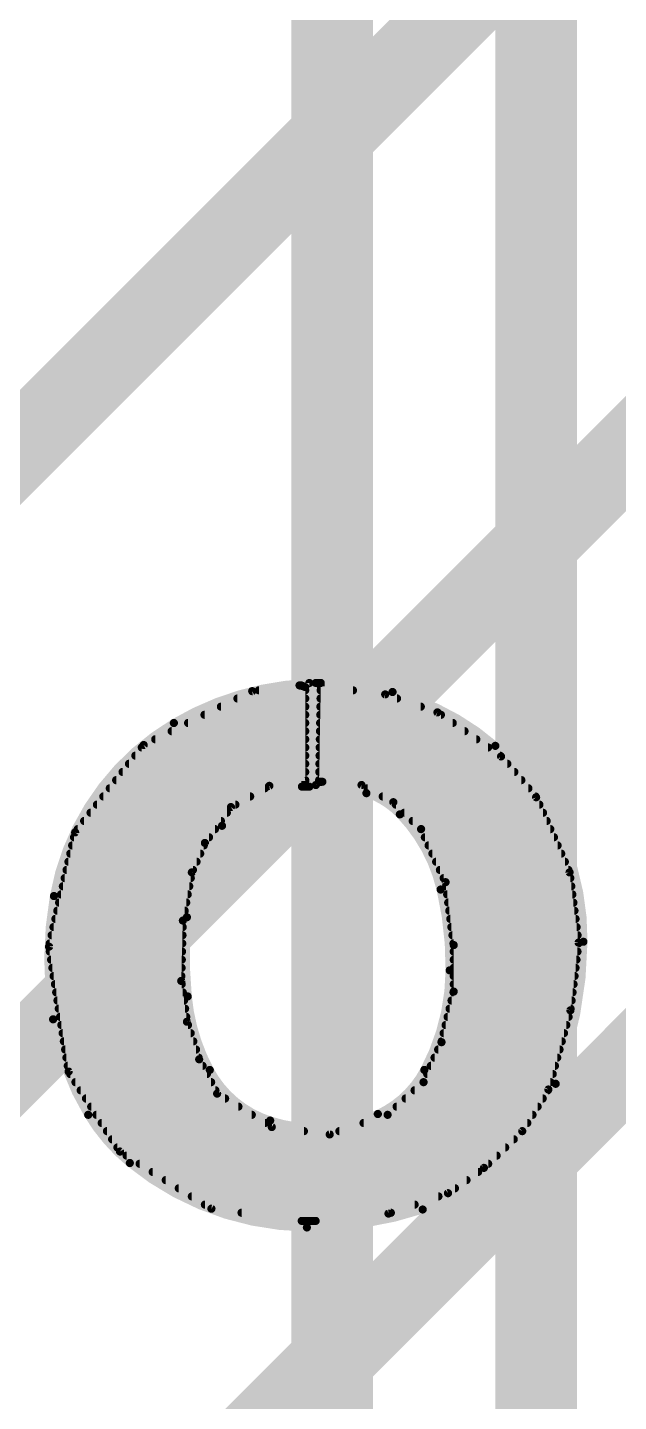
# Model space of a CAD drawing. Extents: x -28 to 79, y -1 to 63.
# Drawn here: x 39.564 to 41.405, y 23.873 to 28.148 of the extents above; entities that cross this region are included whole.
import ezdxf

# ---------------------------------------------------------------- set-up
doc = ezdxf.new("R2010")
doc.units = 0
for name, color, linetype in [('1', 12, 'CONTINUOUS'), ('16', 132, 'CONTINUOUS'), ('21', 41, 'CONTINUOUS')]:
    doc.layers.add(name, color=color, linetype=linetype)

msp = doc.modelspace()

# ---------------------------------------------------------------- linework, layer by layer
at = {"layer": '1', "const_width": 0.254}
for points in [[(41.148, 23.241), (41.148, 49.022)], [(40.513, 23.368), (40.513, 32.258)]]:
    msp.add_lwpolyline(points, dxfattribs=at)
at = {"layer": '16', "const_width": 0.254}
for points in [[(34.671, 20.066), (46.355, 31.75)], [(39.37, 26.67), (43.307, 30.607)], [(35.56, 19.05), (46.99, 30.48)]]:
    msp.add_lwpolyline(points, dxfattribs=at)
at = {"layer": '21', "const_width": 0.0254}
for points in [[(39.9263, 25.9156), (40.2641, 26.0833)], [(40.2641, 26.0833), (40.4114, 26.101)], [(40.2849, 26.0858), (40.4292, 26.0858)], [(40.4114, 26.101), (40.4165, 26.101)], [(40.4165, 26.101), (40.4292, 26.096)], [(40.4292, 26.096), (40.4292, 25.8039)], [(40.4419, 26.1087), (40.4419, 25.7861)], [(40.4622, 25.7912), (40.4622, 26.1087)], [(40.4622, 26.1087), (40.4774, 26.1087)], [(40.4724, 25.8013), (40.4774, 26.0985)], [(40.4772, 26.0858), (40.5778, 26.0858)], [(40.4774, 26.0985), (40.6781, 26.0731)], [(40.6781, 26.0731), (40.8407, 26.0172)], [(40.1668, 26.035), (40.4292, 26.035)], [(40.218, 26.0604), (40.4292, 26.0604)], [(40.4763, 26.035), (40.7889, 26.035)], [(40.4768, 26.0604), (40.715, 26.0604)], [(40.0645, 25.9842), (40.4292, 25.9842)], [(40.1156, 26.0096), (40.4292, 26.0096)], [(40.4755, 25.9842), (40.8884, 25.9842)], [(40.4759, 26.0096), (40.8517, 26.0096)], [(40.8407, 26.0172), (41.0388, 25.8801)], [(40.0133, 25.9588), (40.4292, 25.9588)], [(40.475, 25.9588), (40.9251, 25.9588)], [(39.7129, 25.6438), (39.9263, 25.9156)], [(39.9203, 25.908), (40.4292, 25.908)], [(39.9622, 25.9334), (40.4292, 25.9334)], [(40.4742, 25.908), (40.9985, 25.908)], [(40.4746, 25.9334), (40.9618, 25.9334)], [(39.8804, 25.8572), (40.4292, 25.8572)], [(39.9004, 25.8826), (40.4292, 25.8826)], [(40.4733, 25.8572), (41.0585, 25.8572)], [(40.4738, 25.8826), (41.0352, 25.8826)], [(41.0388, 25.8801), (41.148, 25.7531)], [(39.8605, 25.8318), (40.4292, 25.8318)], [(40.4729, 25.8318), (41.0803, 25.8318)], [(39.8206, 25.781), (40.3037, 25.781)], [(39.8406, 25.8064), (40.4292, 25.8064)], [(40.3174, 25.7886), (40.198, 25.7226)], [(40.4292, 25.8039), (40.3174, 25.7886)], [(40.4419, 25.7861), (40.419, 25.7861)], [(40.4825, 25.8013), (40.4724, 25.8013)], [(40.4725, 25.8064), (41.1022, 25.8064)], [(40.6044, 25.7912), (40.4825, 25.8013)], [(40.7035, 25.7378), (40.6044, 25.7912)], [(40.6233, 25.781), (41.124, 25.781)], [(39.7807, 25.7302), (40.2118, 25.7302)], [(39.8007, 25.7556), (40.2577, 25.7556)], [(40.6705, 25.7556), (41.1459, 25.7556)], [(40.7899, 25.654), (40.7035, 25.7378)], [(40.7113, 25.7302), (41.1582, 25.7302)], [(41.148, 25.7531), (41.2521, 25.5194)], [(39.7608, 25.7048), (40.1851, 25.7048)], [(40.198, 25.7226), (40.1168, 25.6108)], [(40.7375, 25.7048), (41.1695, 25.7048)], [(39.6316, 25.2882), (39.7129, 25.6438)], [(39.7209, 25.654), (40.1482, 25.654)], [(39.7409, 25.6794), (40.1666, 25.6794)], [(40.7637, 25.6794), (41.1808, 25.6794)], [(40.8661, 25.4889), (40.7899, 25.654)], [(40.7899, 25.654), (41.1921, 25.654)], [(39.7036, 25.6032), (40.1134, 25.6032)], [(39.7094, 25.6286), (40.1297, 25.6286)], [(40.1168, 25.6108), (40.0761, 25.5194)], [(40.8016, 25.6286), (41.2035, 25.6286)], [(40.8133, 25.6032), (41.2148, 25.6032)], [(39.6978, 25.5778), (40.1021, 25.5778)], [(40.8251, 25.5778), (41.2261, 25.5778)], [(39.6862, 25.527), (40.0795, 25.527)], [(39.692, 25.5524), (40.0908, 25.5524)], [(40.0761, 25.5194), (40.0482, 25.3695)], [(40.8368, 25.5524), (41.2374, 25.5524)], [(40.8485, 25.527), (41.2487, 25.527)], [(41.2521, 25.5194), (41.2801, 25.3009)], [(39.6746, 25.4762), (40.0681, 25.4762)], [(39.6804, 25.5016), (40.0728, 25.5016)], [(40.8602, 25.5016), (41.2544, 25.5016)], [(40.8915, 25.2933), (40.8661, 25.4889)], [(40.8678, 25.4762), (41.2576, 25.4762)], [(39.6688, 25.4508), (40.0633, 25.4508)], [(40.8711, 25.4508), (41.2609, 25.4508)], [(39.6572, 25.4), (40.0539, 25.4)], [(39.663, 25.4254), (40.0586, 25.4254)], [(40.8743, 25.4254), (41.2641, 25.4254)], [(40.8776, 25.4), (41.2674, 25.4)], [(39.6455, 25.3492), (40.0477, 25.3492)], [(39.6514, 25.3746), (40.0492, 25.3746)], [(40.0482, 25.3695), (40.0431, 25.1816)], [(40.8809, 25.3746), (41.2707, 25.3746)], [(40.8842, 25.3492), (41.2739, 25.3492)], [(39.6339, 25.2984), (40.0463, 25.2984)], [(39.6397, 25.3238), (40.047, 25.3238)], [(40.8875, 25.3238), (41.2772, 25.3238)], [(40.8908, 25.2984), (41.2798, 25.2984)], [(41.2801, 25.3009), (41.2547, 25.0901)], [(39.6926, 24.8996), (39.6316, 25.2882)], [(39.634, 25.273), (40.0456, 25.273)], [(40.8915, 25.1485), (40.8915, 25.2933)], [(40.8915, 25.273), (41.2767, 25.273)], [(39.638, 25.2476), (40.0449, 25.2476)], [(39.642, 25.2222), (40.0442, 25.2222)], [(40.8915, 25.2476), (41.2737, 25.2476)], [(40.8915, 25.2222), (41.2706, 25.2222)], [(39.6459, 25.1968), (40.0435, 25.1968)], [(39.6499, 25.1714), (40.0445, 25.1714)], [(40.0431, 25.1816), (40.0609, 25.0546)], [(40.8915, 25.1968), (41.2676, 25.1968)], [(40.8915, 25.1714), (41.2645, 25.1714)], [(39.6539, 25.146), (40.0481, 25.146)], [(40.8534, 24.9911), (40.8915, 25.1485)], [(40.8909, 25.146), (41.2614, 25.146)], [(39.6579, 25.1206), (40.0516, 25.1206)], [(39.6619, 25.0952), (40.0552, 25.0952)], [(40.8786, 25.0952), (41.2553, 25.0952)], [(40.8847, 25.1206), (41.2584, 25.1206)], [(41.2547, 25.0901), (41.1861, 24.8437)], [(39.6659, 25.0698), (40.0588, 25.0698)], [(39.6699, 25.0444), (40.0642, 25.0444)], [(40.0609, 25.0546), (40.099, 24.9377)], [(40.8663, 25.0444), (41.242, 25.0444)], [(40.8725, 25.0698), (41.2491, 25.0698)], [(39.6739, 25.019), (40.0725, 25.019)], [(40.8602, 25.019), (41.2349, 25.019)], [(39.6778, 24.9936), (40.0808, 24.9936)], [(39.6818, 24.9682), (40.0891, 24.9682)], [(40.7975, 24.8666), (40.8534, 24.9911)], [(40.8431, 24.9682), (41.2208, 24.9682)], [(40.854, 24.9936), (41.2278, 24.9936)], [(39.6858, 24.9428), (40.0973, 24.9428)], [(39.6898, 24.9174), (40.1096, 24.9174)], [(40.099, 24.9377), (40.1549, 24.831)], [(40.8203, 24.9174), (41.2066, 24.9174)], [(40.8317, 24.9428), (41.2137, 24.9428)], [(39.8526, 24.6507), (39.6926, 24.8996)], [(39.6975, 24.892), (40.1229, 24.892)], [(40.8089, 24.892), (41.1996, 24.892)], [(39.7138, 24.8666), (40.1362, 24.8666)], [(39.7301, 24.8412), (40.1496, 24.8412)], [(40.1549, 24.831), (40.325, 24.7269)], [(40.6857, 24.765), (40.7975, 24.8666)], [(40.7696, 24.8412), (41.1845, 24.8412)], [(40.7975, 24.8666), (41.1925, 24.8666)], [(41.1861, 24.8437), (41.1048, 24.7142)], [(39.7465, 24.8158), (40.1797, 24.8158)], [(39.7628, 24.7904), (40.2212, 24.7904)], [(40.7137, 24.7904), (41.1526, 24.7904)], [(40.7416, 24.8158), (41.1686, 24.8158)], [(39.7791, 24.765), (40.2627, 24.765)], [(40.5054, 24.704), (40.6857, 24.765)], [(40.6857, 24.765), (41.1367, 24.765)], [(39.7955, 24.7396), (40.3042, 24.7396)], [(39.8118, 24.7142), (40.425, 24.7142)], [(40.325, 24.7269), (40.5054, 24.704)], [(40.5355, 24.7142), (41.1048, 24.7142)], [(40.6106, 24.7396), (41.1207, 24.7396)], [(41.1048, 24.7142), (40.9854, 24.5999)], [(39.8281, 24.6888), (41.0783, 24.6888)], [(39.8444, 24.6634), (41.0517, 24.6634)], [(40.1371, 24.4729), (39.8526, 24.6507)], [(39.8729, 24.638), (41.0252, 24.638)], [(39.9136, 24.6126), (40.9987, 24.6126)], [(39.9542, 24.5872), (40.9674, 24.5872)], [(40.9854, 24.5999), (40.8737, 24.5212)], [(39.9948, 24.5618), (40.9313, 24.5618)], [(40.0355, 24.5364), (40.8953, 24.5364)], [(40.0761, 24.511), (40.8439, 24.511)], [(40.1168, 24.4856), (40.7698, 24.4856)], [(40.8737, 24.5212), (40.6883, 24.4577)], [(40.4368, 24.4323), (40.1371, 24.4729)], [(40.2309, 24.4602), (40.6956, 24.4602)], [(40.6883, 24.4577), (40.4368, 24.4323)], [(40.4183, 24.4348), (40.4616, 24.4348)]]:
    msp.add_lwpolyline(points, dxfattribs=at)
at = {"layer": '21'}
for points, const_width in [([(40.4419, 26.1087, 0.1246), (40.0202, 25.9842)], 0.0254), ([(40.2633, 26.0896, 1), (40.2649, 26.077)], 0.0127), ([(40.2669, 26.0776, 1), (40.2613, 26.089)], 0.0127), ([(40.2849, 26.0922, 1), (40.2849, 26.0795)], 0.0127), ([(40.4114, 26.1074, 1), (40.4114, 26.0947)], 0.0127), ([(40.4188, 26.1069, 1), (40.4142, 26.0951)], 0.0127), ([(40.4122, 26.0947, 1), (40.4106, 26.1073)], 0.0127), ([(40.4165, 26.0947, 1), (40.4165, 26.1074)], 0.0127), ([(40.4355, 26.096, 1), (40.4229, 26.096)], 0.0127), ([(40.4269, 26.0901, 1), (40.4315, 26.1019)], 0.0127), ([(40.4292, 26.0795, 1), (40.4292, 26.0922)], 0.0127), ([(40.4483, 26.1087, 1), (40.4356, 26.1087)], 0.0127), ([(40.4421, 26.1024, 1), (40.4417, 26.115)], 0.0127), ([(40.4622, 26.1151, 1), (40.4622, 26.1024)], 0.0127), ([(40.4686, 26.1087, 1), (40.4559, 26.1087)], 0.0127), ([(40.4772, 26.0922, 1), (40.4772, 26.0795)], 0.0127), ([(40.4774, 26.1151, 1), (40.4774, 26.1024)], 0.0127), ([(40.701, 26.0807, 0.0624), (40.4774, 26.1087)], 0.0254), ([(40.4782, 26.1048, 1), (40.4766, 26.0922)], 0.0127), ([(40.4837, 26.0984, 1), (40.4711, 26.0986)], 0.0127), ([(40.4774, 26.1024, 1), (40.4774, 26.1151)], 0.0127), ([(40.5778, 26.0795, 1), (40.5778, 26.0922)], 0.0127), ([(40.6802, 26.0791, 1), (40.676, 26.0671)], 0.0127), ([(40.6773, 26.0668, 1), (40.6789, 26.0794)], 0.0127), ([(40.7026, 26.0869, 1), (40.6994, 26.0745)], 0.0127), ([(41.021, 25.9131, 0.1172), (40.701, 26.0807)], 0.0254), ([(40.6994, 26.0745, 1), (40.7026, 26.0869)], 0.0127), ([(40.1668, 26.0414, 1), (40.1668, 26.0286)], 0.0127), ([(40.218, 26.0668, 1), (40.218, 26.0541)], 0.0127), ([(40.4292, 26.0541, 1), (40.4292, 26.0668)], 0.0127), ([(40.4292, 26.0286, 1), (40.4292, 26.0414)], 0.0127), ([(40.4763, 26.0414, 1), (40.4763, 26.0286)], 0.0127), ([(40.4768, 26.0668, 1), (40.4768, 26.0541)], 0.0127), ([(40.715, 26.0541, 1), (40.715, 26.0668)], 0.0127), ([(40.7889, 26.0286, 1), (40.7889, 26.0414)], 0.0127), ([(40.0202, 25.9842, 0.2183), (39.6469, 25.4457)], 0.0254), ([(40.017, 25.9897, 1), (40.0234, 25.9787)], 0.0127), ([(40.0234, 25.9787, 1), (40.017, 25.9897)], 0.0127), ([(40.0645, 25.9906, 1), (40.0645, 25.9779)], 0.0127), ([(40.1156, 26.016, 1), (40.1156, 26.0033)], 0.0127), ([(40.4292, 26.0033, 1), (40.4292, 26.016)], 0.0127), ([(40.4292, 25.9779, 1), (40.4292, 25.9906)], 0.0127), ([(40.4755, 25.9906, 1), (40.4755, 25.9779)], 0.0127), ([(40.4759, 26.016, 1), (40.4759, 26.0033)], 0.0127), ([(40.8443, 26.0224, 1), (40.8371, 26.012)], 0.0127), ([(40.8386, 26.0112, 1), (40.8428, 26.0232)], 0.0127), ([(40.8517, 26.0033, 1), (40.8517, 26.016)], 0.0127), ([(40.8884, 25.9779, 1), (40.8884, 25.9906)], 0.0127), ([(40.0133, 25.9652, 1), (40.0133, 25.9524)], 0.0127), ([(40.4292, 25.9524, 1), (40.4292, 25.9652)], 0.0127), ([(40.475, 25.9652, 1), (40.475, 25.9524)], 0.0127), ([(40.9251, 25.9524, 1), (40.9251, 25.9652)], 0.0127), ([(39.9203, 25.9144, 1), (39.9203, 25.9017)], 0.0127), ([(39.9235, 25.9213, 1), (39.9291, 25.9099)], 0.0127), ([(39.9313, 25.9117, 1), (39.9213, 25.9195)], 0.0127), ([(39.9622, 25.9398, 1), (39.9622, 25.9271)], 0.0127), ([(40.4292, 25.9271, 1), (40.4292, 25.9398)], 0.0127), ([(40.4292, 25.9017, 1), (40.4292, 25.9144)], 0.0127), ([(40.4742, 25.9144, 1), (40.4742, 25.9017)], 0.0127), ([(40.4746, 25.9398, 1), (40.4746, 25.9271)], 0.0127), ([(40.9618, 25.9271, 1), (40.9618, 25.9398)], 0.0127), ([(40.9985, 25.9017, 1), (40.9985, 25.9144)], 0.0127), ([(41.2953, 25.3035, 0.2195), (41.021, 25.9131)], 0.0254), ([(41.0252, 25.9179, 1), (41.0168, 25.9083)], 0.0127), ([(41.0168, 25.9083, 1), (41.0252, 25.9179)], 0.0127), ([(39.8804, 25.8636, 1), (39.8804, 25.8509)], 0.0127), ([(39.9004, 25.889, 1), (39.9004, 25.8762)], 0.0127), ([(40.4292, 25.8762, 1), (40.4292, 25.889)], 0.0127), ([(40.4292, 25.8509, 1), (40.4292, 25.8636)], 0.0127), ([(40.4733, 25.8636, 1), (40.4733, 25.8509)], 0.0127), ([(40.4738, 25.889, 1), (40.4738, 25.8762)], 0.0127), ([(41.0436, 25.8842, 1), (41.034, 25.876)], 0.0127), ([(41.0352, 25.8762, 1), (41.0352, 25.889)], 0.0127), ([(41.0352, 25.8749, 1), (41.0424, 25.8853)], 0.0127), ([(41.0585, 25.8509, 1), (41.0585, 25.8636)], 0.0127), ([(39.8605, 25.8382, 1), (39.8605, 25.8255)], 0.0127), ([(40.4292, 25.8255, 1), (40.4292, 25.8382)], 0.0127), ([(40.4729, 25.8382, 1), (40.4729, 25.8255)], 0.0127), ([(41.0803, 25.8255, 1), (41.0803, 25.8382)], 0.0127), ([(39.8206, 25.7874, 1), (39.8206, 25.7747)], 0.0127), ([(39.8406, 25.8128, 1), (39.8406, 25.8)], 0.0127), ([(40.419, 25.7861, 0.2316), (40.1701, 25.6642)], 0.0254), ([(40.3037, 25.7747, 1), (40.3037, 25.7874)], 0.0127), ([(40.3165, 25.7949, 1), (40.3183, 25.7823)], 0.0127), ([(40.3205, 25.783, 1), (40.3143, 25.7942)], 0.0127), ([(40.419, 25.7925, 1), (40.419, 25.7797)], 0.0127), ([(40.419, 25.7798, 1), (40.419, 25.7924)], 0.0127), ([(40.4229, 25.8039, 1), (40.4355, 25.8039)], 0.0127), ([(40.4301, 25.7976, 1), (40.4283, 25.8102)], 0.0127), ([(40.4292, 25.8, 1), (40.4292, 25.8128)], 0.0127), ([(40.4356, 25.7861, 1), (40.4483, 25.7861)], 0.0127), ([(40.4419, 25.7797, 1), (40.4419, 25.7925)], 0.0127), ([(40.6197, 25.7658, 0.0828), (40.4622, 25.7912)], 0.0254), ([(40.4622, 25.7975, 1), (40.4622, 25.7849)], 0.0127), ([(40.4559, 25.7912, 1), (40.4686, 25.7912)], 0.0127), ([(40.4725, 25.8128, 1), (40.4725, 25.8)], 0.0127), ([(40.4724, 25.8077, 1), (40.4724, 25.795)], 0.0127), ([(40.4661, 25.8014, 1), (40.4787, 25.8012)], 0.0127), ([(40.483, 25.8076, 1), (40.482, 25.795)], 0.0127), ([(40.4825, 25.795, 1), (40.4825, 25.8077)], 0.0127), ([(40.6074, 25.7968, 1), (40.6014, 25.7856)], 0.0127), ([(40.6039, 25.7849, 1), (40.6049, 25.7975)], 0.0127), ([(40.6233, 25.7874, 1), (40.6233, 25.7747)], 0.0127), ([(41.1022, 25.8, 1), (41.1022, 25.8128)], 0.0127), ([(41.124, 25.7747, 1), (41.124, 25.7874)], 0.0127), ([(39.7807, 25.7366, 1), (39.7807, 25.7238)], 0.0127), ([(39.8007, 25.762, 1), (39.8007, 25.7492)], 0.0127), ([(40.2118, 25.7238, 1), (40.2118, 25.7366)], 0.0127), ([(40.2577, 25.7492, 1), (40.2577, 25.762)], 0.0127), ([(40.7238, 25.6997, 0.1209), (40.6197, 25.7658)], 0.0254), ([(40.6217, 25.7718, 1), (40.6177, 25.7598)], 0.0127), ([(40.6177, 25.7598, 1), (40.6217, 25.7718)], 0.0127), ([(40.6705, 25.762, 1), (40.6705, 25.7492)], 0.0127), ([(40.7079, 25.7424, 1), (40.6991, 25.7332)], 0.0127), ([(40.7005, 25.7322, 1), (40.7065, 25.7434)], 0.0127), ([(40.7113, 25.7366, 1), (40.7113, 25.7238)], 0.0127), ([(41.1538, 25.7557, 1), (41.1422, 25.7505)], 0.0127), ([(41.1432, 25.749, 1), (41.1528, 25.7572)], 0.0127), ([(41.1459, 25.7492, 1), (41.1459, 25.762)], 0.0127), ([(41.1582, 25.7238, 1), (41.1582, 25.7366)], 0.0127), ([(39.7608, 25.7112, 1), (39.7608, 25.6985)], 0.0127), ([(40.1851, 25.6985, 1), (40.1851, 25.7112)], 0.0127), ([(40.1949, 25.7282, 1), (40.2011, 25.717)], 0.0127), ([(40.2031, 25.7189, 1), (40.1929, 25.7263)], 0.0127), ([(40.8508, 25.466, 0.1342), (40.7238, 25.6997)], 0.0254), ([(40.7284, 25.7041, 1), (40.7192, 25.6953)], 0.0127), ([(40.7192, 25.6953, 1), (40.7284, 25.7041)], 0.0127), ([(40.7375, 25.7112, 1), (40.7375, 25.6985)], 0.0127), ([(41.1695, 25.6985, 1), (41.1695, 25.7112)], 0.0127), ([(39.7079, 25.6477, 1), (39.7179, 25.6399)], 0.0127), ([(39.7191, 25.6424, 1), (39.7067, 25.6452)], 0.0127), ([(39.7209, 25.6604, 1), (39.7209, 25.6476)], 0.0127), ([(39.7409, 25.6858, 1), (39.7409, 25.673)], 0.0127), ([(40.1701, 25.6642, 0.1478), (40.0609, 25.3797)], 0.0254), ([(40.1482, 25.6476, 1), (40.1482, 25.6604)], 0.0127), ([(40.1651, 25.6681, 1), (40.1751, 25.6603)], 0.0127), ([(40.1751, 25.6603, 1), (40.1651, 25.6681)], 0.0127), ([(40.1666, 25.673, 1), (40.1666, 25.6858)], 0.0127), ([(40.7637, 25.6858, 1), (40.7637, 25.673)], 0.0127), ([(40.7899, 25.6604, 1), (40.7899, 25.6476)], 0.0127), ([(40.7957, 25.6567, 1), (40.7841, 25.6513)], 0.0127), ([(40.7855, 25.6494, 1), (40.7943, 25.6586)], 0.0127), ([(41.1808, 25.673, 1), (41.1808, 25.6858)], 0.0127), ([(41.1921, 25.6476, 1), (41.1921, 25.6604)], 0.0127), ([(39.7036, 25.6096, 1), (39.7036, 25.5968)], 0.0127), ([(39.7094, 25.635, 1), (39.7094, 25.6223)], 0.0127), ([(40.1117, 25.6145, 1), (40.1219, 25.6071)], 0.0127), ([(40.1226, 25.6082, 1), (40.111, 25.6134)], 0.0127), ([(40.1134, 25.5968, 1), (40.1134, 25.6096)], 0.0127), ([(40.1297, 25.6223, 1), (40.1297, 25.635)], 0.0127), ([(40.8016, 25.635, 1), (40.8016, 25.6223)], 0.0127), ([(40.8133, 25.6096, 1), (40.8133, 25.5968)], 0.0127), ([(41.2035, 25.6223, 1), (41.2035, 25.635)], 0.0127), ([(41.2148, 25.5968, 1), (41.2148, 25.6096)], 0.0127), ([(39.6978, 25.5842, 1), (39.6978, 25.5714)], 0.0127), ([(40.1021, 25.5714, 1), (40.1021, 25.5842)], 0.0127), ([(40.8251, 25.5842, 1), (40.8251, 25.5714)], 0.0127), ([(41.2261, 25.5714, 1), (41.2261, 25.5842)], 0.0127), ([(39.6862, 25.5334, 1), (39.6862, 25.5206)], 0.0127), ([(39.692, 25.5588, 1), (39.692, 25.5461)], 0.0127), ([(40.0703, 25.522, 1), (40.0819, 25.5168)], 0.0127), ([(40.0823, 25.5182, 1), (40.0699, 25.5206)], 0.0127), ([(40.0795, 25.5206, 1), (40.0795, 25.5334)], 0.0127), ([(40.0908, 25.5461, 1), (40.0908, 25.5588)], 0.0127), ([(40.8368, 25.5588, 1), (40.8368, 25.5461)], 0.0127), ([(40.8485, 25.5334, 1), (40.8485, 25.5206)], 0.0127), ([(41.2374, 25.5461, 1), (41.2374, 25.5588)], 0.0127), ([(41.2584, 25.5202, 1), (41.2458, 25.5186)], 0.0127), ([(41.2463, 25.5168, 1), (41.2579, 25.522)], 0.0127), ([(41.2487, 25.5206, 1), (41.2487, 25.5334)], 0.0127), ([(39.6746, 25.4826, 1), (39.6746, 25.4699)], 0.0127), ([(39.6804, 25.508, 1), (39.6804, 25.4952)], 0.0127), ([(40.0681, 25.4699, 1), (40.0681, 25.4826)], 0.0127), ([(40.0728, 25.4952, 1), (40.0728, 25.508)], 0.0127), ([(40.8602, 25.508, 1), (40.8602, 25.4952)], 0.0127), ([(40.8724, 25.4897, 1), (40.8598, 25.4881)], 0.0127), ([(40.8603, 25.4862, 1), (40.8719, 25.4916)], 0.0127), ([(40.8678, 25.4826, 1), (40.8678, 25.4699)], 0.0127), ([(41.2544, 25.4952, 1), (41.2544, 25.508)], 0.0127), ([(41.2576, 25.4699, 1), (41.2576, 25.4826)], 0.0127), ([(39.6469, 25.4457, 0.0851), (39.6443, 25.0622)], 0.0254), ([(39.6406, 25.4468, 1), (39.6532, 25.4446)], 0.0127), ([(39.6532, 25.4446, 1), (39.6406, 25.4468)], 0.0127), ([(39.6688, 25.4572, 1), (39.6688, 25.4444)], 0.0127), ([(40.0633, 25.4444, 1), (40.0633, 25.4572)], 0.0127), ([(40.8788, 25.2146, 0.0602), (40.8508, 25.466)], 0.0254), ([(40.857, 25.4675, 1), (40.8446, 25.4645)], 0.0127), ([(40.8446, 25.4645, 1), (40.857, 25.4675)], 0.0127), ([(40.8711, 25.4572, 1), (40.8711, 25.4444)], 0.0127), ([(41.2609, 25.4444, 1), (41.2609, 25.4572)], 0.0127), ([(39.6572, 25.4064, 1), (39.6572, 25.3937)], 0.0127), ([(39.663, 25.4318, 1), (39.663, 25.419)], 0.0127), ([(40.0539, 25.3937, 1), (40.0539, 25.4064)], 0.0127), ([(40.0586, 25.419, 1), (40.0586, 25.4318)], 0.0127), ([(40.8743, 25.4318, 1), (40.8743, 25.419)], 0.0127), ([(40.8776, 25.4064, 1), (40.8776, 25.3937)], 0.0127), ([(41.2641, 25.419, 1), (41.2641, 25.4318)], 0.0127), ([(41.2674, 25.3937, 1), (41.2674, 25.4064)], 0.0127), ([(39.6455, 25.3556, 1), (39.6455, 25.3428)], 0.0127), ([(39.6514, 25.381, 1), (39.6514, 25.3682)], 0.0127), ([(40.0545, 25.3693, 1), (40.0419, 25.3697)], 0.0127), ([(40.042, 25.3707, 1), (40.0544, 25.3683)], 0.0127), ([(40.0477, 25.3428, 1), (40.0477, 25.3556)], 0.0127), ([(40.0492, 25.3682, 1), (40.0492, 25.381)], 0.0127), ([(40.0609, 25.3797, 0.0416), (40.0634, 25.1333)], 0.0254), ([(40.0546, 25.3802, 1), (40.0672, 25.3792)], 0.0127), ([(40.0672, 25.3792, 1), (40.0546, 25.3802)], 0.0127), ([(40.8809, 25.381, 1), (40.8809, 25.3682)], 0.0127), ([(40.8842, 25.3556, 1), (40.8842, 25.3428)], 0.0127), ([(41.2707, 25.3682, 1), (41.2707, 25.381)], 0.0127), ([(41.2739, 25.3428, 1), (41.2739, 25.3556)], 0.0127), ([(39.6339, 25.3048, 1), (39.6339, 25.292)], 0.0127), ([(39.6397, 25.3302, 1), (39.6397, 25.3175)], 0.0127), ([(40.0463, 25.292, 1), (40.0463, 25.3048)], 0.0127), ([(40.047, 25.3175, 1), (40.047, 25.3302)], 0.0127), ([(40.8875, 25.3302, 1), (40.8875, 25.3175)], 0.0127), ([(40.8908, 25.3048, 1), (40.8908, 25.292)], 0.0127), ([(41.209, 24.8615, 0.092), (41.2953, 25.3035)], 0.0254), ([(41.2864, 25.3001, 1), (41.2738, 25.3017)], 0.0127), ([(41.2772, 25.3175, 1), (41.2772, 25.3302)], 0.0127), ([(41.2798, 25.292, 1), (41.2798, 25.3048)], 0.0127), ([(41.3016, 25.3034, 1), (41.289, 25.3036)], 0.0127), ([(39.6379, 25.2892, 1), (39.6253, 25.2872)], 0.0127), ([(39.6254, 25.2896, 1), (39.6378, 25.2868)], 0.0127), ([(39.634, 25.2794, 1), (39.634, 25.2666)], 0.0127), ([(40.0456, 25.2666, 1), (40.0456, 25.2794)], 0.0127), ([(40.8978, 25.2933, 1), (40.8852, 25.2933)], 0.0127), ([(40.8852, 25.2925, 1), (40.8978, 25.2941)], 0.0127), ([(40.8915, 25.2794, 1), (40.8915, 25.2666)], 0.0127), ([(41.2738, 25.3001, 1), (41.2864, 25.3017)], 0.0127), ([(41.2767, 25.2666, 1), (41.2767, 25.2794)], 0.0127), ([(41.289, 25.3036, 1), (41.3016, 25.3034)], 0.0127), ([(39.638, 25.254, 1), (39.638, 25.2413)], 0.0127), ([(39.642, 25.2286, 1), (39.642, 25.2158)], 0.0127), ([(40.0442, 25.2158, 1), (40.0442, 25.2286)], 0.0127), ([(40.0449, 25.2413, 1), (40.0449, 25.254)], 0.0127), ([(40.8, 24.9047, 0.1204), (40.8788, 25.2146)], 0.0254), ([(40.8851, 25.2145, 1), (40.8725, 25.2147)], 0.0127), ([(40.8915, 25.254, 1), (40.8915, 25.2413)], 0.0127), ([(40.8915, 25.2286, 1), (40.8915, 25.2158)], 0.0127), ([(41.2706, 25.2158, 1), (41.2706, 25.2286)], 0.0127), ([(41.2737, 25.2413, 1), (41.2737, 25.254)], 0.0127), ([(39.6459, 25.2032, 1), (39.6459, 25.1904)], 0.0127), ([(39.6499, 25.1778, 1), (39.6499, 25.1651)], 0.0127), ([(40.0494, 25.1825, 1), (40.0368, 25.1807)], 0.0127), ([(40.0368, 25.1818, 1), (40.0494, 25.1814)], 0.0127), ([(40.0435, 25.1904, 1), (40.0435, 25.2032)], 0.0127), ([(40.0445, 25.1651, 1), (40.0445, 25.1778)], 0.0127), ([(40.8725, 25.2147, 1), (40.8851, 25.2145)], 0.0127), ([(40.8915, 25.2032, 1), (40.8915, 25.1904)], 0.0127), ([(40.8915, 25.1778, 1), (40.8915, 25.1651)], 0.0127), ([(41.2645, 25.1651, 1), (41.2645, 25.1778)], 0.0127), ([(41.2676, 25.1904, 1), (41.2676, 25.2032)], 0.0127), ([(39.6539, 25.1524, 1), (39.6539, 25.1396)], 0.0127), ([(40.0481, 25.1396, 1), (40.0481, 25.1524)], 0.0127), ([(40.0634, 25.1333, 0.0995), (40.132, 24.9047)], 0.0254), ([(40.0697, 25.1339, 1), (40.0571, 25.1327)], 0.0127), ([(40.0571, 25.1327, 1), (40.0697, 25.1339)], 0.0127), ([(40.8909, 25.1524, 1), (40.8909, 25.1396)], 0.0127), ([(40.8852, 25.1485, 1), (40.8978, 25.1485)], 0.0127), ([(40.8977, 25.147, 1), (40.8853, 25.15)], 0.0127), ([(41.2614, 25.1396, 1), (41.2614, 25.1524)], 0.0127), ([(39.6579, 25.127, 1), (39.6579, 25.1142)], 0.0127), ([(39.6619, 25.1016, 1), (39.6619, 25.0889)], 0.0127), ([(40.0516, 25.1142, 1), (40.0516, 25.127)], 0.0127), ([(40.0552, 25.0889, 1), (40.0552, 25.1016)], 0.0127), ([(40.8786, 25.1016, 1), (40.8786, 25.0889)], 0.0127), ([(40.8847, 25.127, 1), (40.8847, 25.1142)], 0.0127), ([(41.2484, 25.0909, 1), (41.261, 25.0893)], 0.0127), ([(41.2608, 25.0884, 1), (41.2486, 25.0918)], 0.0127), ([(41.2553, 25.0889, 1), (41.2553, 25.1016)], 0.0127), ([(41.2584, 25.1142, 1), (41.2584, 25.127)], 0.0127), ([(39.6443, 25.0622, 0.0949), (39.7535, 24.765)], 0.0254), ([(39.6506, 25.0632, 1), (39.638, 25.0612)], 0.0127), ([(39.638, 25.0612, 1), (39.6506, 25.0632)], 0.0127), ([(39.6659, 25.0762, 1), (39.6659, 25.0634)], 0.0127), ([(39.6699, 25.0508, 1), (39.6699, 25.038)], 0.0127), ([(40.0669, 25.0566, 1), (40.0549, 25.0526)], 0.0127), ([(40.0546, 25.0537, 1), (40.0672, 25.0555)], 0.0127), ([(40.0588, 25.0634, 1), (40.0588, 25.0762)], 0.0127), ([(40.0642, 25.038, 1), (40.0642, 25.0508)], 0.0127), ([(40.8663, 25.0508, 1), (40.8663, 25.038)], 0.0127), ([(40.8725, 25.0762, 1), (40.8725, 25.0634)], 0.0127), ([(41.242, 25.038, 1), (41.242, 25.0508)], 0.0127), ([(41.2491, 25.0634, 1), (41.2491, 25.0762)], 0.0127), ([(39.6739, 25.0254, 1), (39.6739, 25.0127)], 0.0127), ([(40.0725, 25.0127, 1), (40.0725, 25.0254)], 0.0127), ([(40.8602, 25.0254, 1), (40.8602, 25.0127)], 0.0127), ([(41.2349, 25.0127, 1), (41.2349, 25.0254)], 0.0127), ([(39.6778, 25, 1), (39.6778, 24.9872)], 0.0127), ([(39.6818, 24.9746, 1), (39.6818, 24.9618)], 0.0127), ([(40.0808, 24.9872, 1), (40.0808, 25)], 0.0127), ([(40.0891, 24.9618, 1), (40.0891, 24.9746)], 0.0127), ([(40.8431, 24.9746, 1), (40.8431, 24.9618)], 0.0127), ([(40.8472, 24.9926, 1), (40.8596, 24.9896)], 0.0127), ([(40.854, 25, 1), (40.854, 24.9872)], 0.0127), ([(40.8592, 24.9885, 1), (40.8476, 24.9937)], 0.0127), ([(41.2208, 24.9618, 1), (41.2208, 24.9746)], 0.0127), ([(41.2278, 24.9872, 1), (41.2278, 25)], 0.0127), ([(39.6858, 24.9492, 1), (39.6858, 24.9365)], 0.0127), ([(39.6898, 24.9238, 1), (39.6898, 24.911)], 0.0127), ([(40.1046, 24.9406, 1), (40.0934, 24.9348)], 0.0127), ([(40.093, 24.9357, 1), (40.105, 24.9397)], 0.0127), ([(40.0973, 24.9365, 1), (40.0973, 24.9492)], 0.0127), ([(40.1096, 24.911, 1), (40.1096, 24.9238)], 0.0127), ([(40.8203, 24.9238, 1), (40.8203, 24.911)], 0.0127), ([(40.8317, 24.9492, 1), (40.8317, 24.9365)], 0.0127), ([(41.2066, 24.911, 1), (41.2066, 24.9238)], 0.0127), ([(41.2137, 24.9365, 1), (41.2137, 24.9492)], 0.0127), ([(39.6979, 24.903, 1), (39.6873, 24.8962)], 0.0127), ([(39.6863, 24.8986, 1), (39.6989, 24.9006)], 0.0127), ([(39.6975, 24.8984, 1), (39.6975, 24.8856)], 0.0127), ([(40.1229, 24.8856, 1), (40.1229, 24.8984)], 0.0127), ([(40.132, 24.9047, 0.1942), (40.32, 24.7472)], 0.0254), ([(40.1376, 24.9077, 1), (40.1264, 24.9017)], 0.0127), ([(40.1264, 24.9017, 1), (40.1376, 24.9077)], 0.0127), ([(40.6552, 24.7675, 0.1633), (40.8, 24.9047)], 0.0254), ([(40.7944, 24.9077, 1), (40.8056, 24.9017)], 0.0127), ([(40.8056, 24.9017, 1), (40.7944, 24.9077)], 0.0127), ([(40.8089, 24.8984, 1), (40.8089, 24.8856)], 0.0127), ([(41.1996, 24.8856, 1), (41.1996, 24.8984)], 0.0127), ([(39.7138, 24.873, 1), (39.7138, 24.8603)], 0.0127), ([(39.7301, 24.8476, 1), (39.7301, 24.8348)], 0.0127), ([(40.1362, 24.8603, 1), (40.1362, 24.873)], 0.0127), ([(40.1582, 24.8364, 1), (40.1516, 24.8256)], 0.0127), ([(40.1493, 24.8281, 1), (40.1605, 24.8339)], 0.0127), ([(40.1496, 24.8348, 1), (40.1496, 24.8476)], 0.0127), ([(40.7696, 24.8476, 1), (40.7696, 24.8348)], 0.0127), ([(40.7949, 24.4704, 0.2224), (41.209, 24.8615)], 0.0254), ([(40.7975, 24.873, 1), (40.7975, 24.8603)], 0.0127), ([(40.7917, 24.8692, 1), (40.8033, 24.864)], 0.0127), ([(40.8018, 24.8619, 1), (40.7932, 24.8713)], 0.0127), ([(41.18, 24.8454, 1), (41.1922, 24.842)], 0.0127), ([(41.1915, 24.8403, 1), (41.1807, 24.8471)], 0.0127), ([(41.1845, 24.8348, 1), (41.1845, 24.8476)], 0.0127), ([(41.1925, 24.8603, 1), (41.1925, 24.873)], 0.0127), ([(41.2031, 24.8638, 1), (41.2149, 24.8592)], 0.0127), ([(41.2149, 24.8592, 1), (41.2031, 24.8638)], 0.0127), ([(39.7465, 24.8222, 1), (39.7465, 24.8094)], 0.0127), ([(39.7628, 24.7968, 1), (39.7628, 24.7841)], 0.0127), ([(40.1797, 24.8094, 1), (40.1797, 24.8222)], 0.0127), ([(40.2212, 24.7841, 1), (40.2212, 24.7968)], 0.0127), ([(40.7137, 24.7968, 1), (40.7137, 24.7841)], 0.0127), ([(40.7416, 24.8222, 1), (40.7416, 24.8094)], 0.0127), ([(41.1526, 24.7841, 1), (41.1526, 24.7968)], 0.0127), ([(41.1686, 24.8094, 1), (41.1686, 24.8222)], 0.0127), ([(39.7535, 24.765, 0.0859), (39.8831, 24.6151)], 0.0254), ([(39.7589, 24.7683, 1), (39.7481, 24.7617)], 0.0127), ([(39.7481, 24.7617, 1), (39.7589, 24.7683)], 0.0127), ([(39.7791, 24.7714, 1), (39.7791, 24.7586)], 0.0127), ([(40.2627, 24.7586, 1), (40.2627, 24.7714)], 0.0127), ([(40.32, 24.7472, 0.1897), (40.6552, 24.7675)], 0.0254), ([(40.322, 24.7532, 1), (40.318, 24.7412)], 0.0127), ([(40.318, 24.7412, 1), (40.322, 24.7532)], 0.0127), ([(40.6525, 24.7733, 1), (40.6579, 24.7617)], 0.0127), ([(40.6579, 24.7617, 1), (40.6525, 24.7733)], 0.0127), ([(40.6857, 24.7714, 1), (40.6857, 24.7586)], 0.0127), ([(40.6814, 24.7697, 1), (40.69, 24.7603)], 0.0127), ([(40.6877, 24.759, 1), (40.6837, 24.771)], 0.0127), ([(41.1367, 24.7586, 1), (41.1367, 24.7714)], 0.0127), ([(39.7955, 24.746, 1), (39.7955, 24.7333)], 0.0127), ([(39.8118, 24.7206, 1), (39.8118, 24.7079)], 0.0127), ([(40.3042, 24.7333, 1), (40.3042, 24.746)], 0.0127), ([(40.3258, 24.7332, 1), (40.3242, 24.7206)], 0.0127), ([(40.3217, 24.7215, 1), (40.3283, 24.7323)], 0.0127), ([(40.425, 24.7079, 1), (40.425, 24.7206)], 0.0127), ([(40.5034, 24.71, 1), (40.5074, 24.698)], 0.0127), ([(40.5046, 24.6977, 1), (40.5062, 24.7103)], 0.0127), ([(40.5355, 24.7206, 1), (40.5355, 24.7079)], 0.0127), ([(40.6106, 24.746, 1), (40.6106, 24.7333)], 0.0127), ([(41.0994, 24.7176, 1), (41.1102, 24.7108)], 0.0127), ([(41.1092, 24.7096, 1), (41.1004, 24.7188)], 0.0127), ([(41.1048, 24.7079, 1), (41.1048, 24.7206)], 0.0127), ([(41.1207, 24.7333, 1), (41.1207, 24.746)], 0.0127), ([(39.8281, 24.6952, 1), (39.8281, 24.6824)], 0.0127), ([(39.8444, 24.6698, 1), (39.8444, 24.6571)], 0.0127), ([(41.0517, 24.6571, 1), (41.0517, 24.6698)], 0.0127), ([(41.0783, 24.6824, 1), (41.0783, 24.6952)], 0.0127), ([(39.856, 24.6561, 1), (39.8492, 24.6453)], 0.0127), ([(39.8473, 24.6473, 1), (39.8579, 24.6541)], 0.0127), ([(39.8729, 24.6444, 1), (39.8729, 24.6317)], 0.0127), ([(39.8831, 24.6151, 0.1703), (40.4343, 24.4145)], 0.0254), ([(39.8871, 24.62, 1), (39.8791, 24.6102)], 0.0127), ([(39.8791, 24.6102, 1), (39.8871, 24.62)], 0.0127), ([(41.0252, 24.6317, 1), (41.0252, 24.6444)], 0.0127), ([(39.9136, 24.619, 1), (39.9136, 24.6062)], 0.0127), ([(39.9542, 24.5936, 1), (39.9542, 24.5809)], 0.0127), ([(40.9674, 24.5809, 1), (40.9674, 24.5936)], 0.0127), ([(40.981, 24.6045, 1), (40.9898, 24.5953)], 0.0127), ([(40.9891, 24.5947, 1), (40.9817, 24.6051)], 0.0127), ([(40.9987, 24.6062, 1), (40.9987, 24.619)], 0.0127), ([(39.9948, 24.5682, 1), (39.9948, 24.5555)], 0.0127), ([(40.0355, 24.5428, 1), (40.0355, 24.53)], 0.0127), ([(40.8953, 24.53, 1), (40.8953, 24.5428)], 0.0127), ([(40.9313, 24.5555, 1), (40.9313, 24.5682)], 0.0127), ([(40.0761, 24.5174, 1), (40.0761, 24.5047)], 0.0127), ([(40.1168, 24.492, 1), (40.1168, 24.4793)], 0.0127), ([(40.7698, 24.4793, 1), (40.7698, 24.492)], 0.0127), ([(40.8439, 24.5047, 1), (40.8439, 24.5174)], 0.0127), ([(40.87, 24.5264, 1), (40.8774, 24.516)], 0.0127), ([(40.8758, 24.5152, 1), (40.8716, 24.5272)], 0.0127), ([(40.138, 24.4792, 1), (40.1362, 24.4666)], 0.0127), ([(40.1337, 24.4675, 1), (40.1405, 24.4783)], 0.0127), ([(40.2309, 24.4666, 1), (40.2309, 24.4538)], 0.0127), ([(40.4343, 24.4145, 0.083), (40.7949, 24.4704)], 0.0254), ([(40.6862, 24.4637, 1), (40.6904, 24.4517)], 0.0127), ([(40.6889, 24.4514, 1), (40.6877, 24.464)], 0.0127), ([(40.6956, 24.4538, 1), (40.6956, 24.4666)], 0.0127), ([(40.7929, 24.4764, 1), (40.7969, 24.4644)], 0.0127), ([(40.7969, 24.4644, 1), (40.7929, 24.4764)], 0.0127), ([(40.4183, 24.4412, 1), (40.4183, 24.4285)], 0.0127), ([(40.4344, 24.4208, 1), (40.4342, 24.4082)], 0.0127), ([(40.4362, 24.4386, 1), (40.4374, 24.426)], 0.0127), ([(40.4342, 24.4082, 1), (40.4344, 24.4208)], 0.0127), ([(40.4359, 24.426, 1), (40.4377, 24.4386)], 0.0127), ([(40.4616, 24.4285, 1), (40.4616, 24.4412)], 0.0127)]:
    msp.add_lwpolyline(points, format="xyb", dxfattribs=dict(at, const_width=const_width))

doc.saveas('drawing.dxf')
